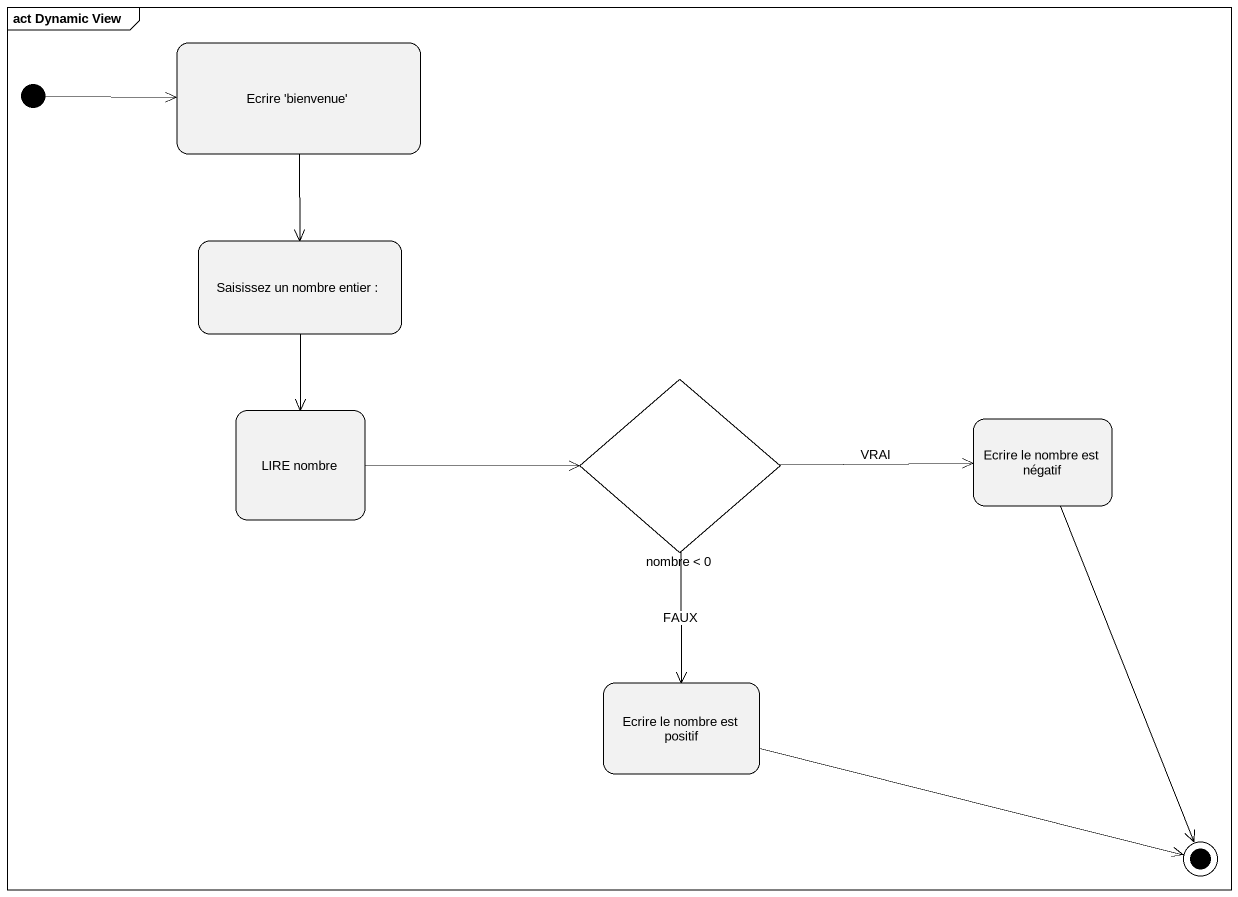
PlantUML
@startuml
mainframe act Dynamic View
hide empty description
state "Ecrire 'bienvenue'" as Ecrire_bienvenue
state "Saisissez un nombre entier :" as Saisissez_un_nombre_entier
state "nombre < 0" as nombre_0 <<choice>>
state "LIRE nombre" as LIRE_nombre
state "Ecrire le nombre est négatif" as Ecrire_le_nombre_est_négatif
state "Ecrire le nombre est positif" as Ecrire_le_nombre_est_positif
[*] -right-> Ecrire_bienvenue
Ecrire_bienvenue --> Saisissez_un_nombre_entier
Saisissez_un_nombre_entier --> LIRE_nombre
nombre_0 -right-> Ecrire_le_nombre_est_négatif : VRAI
nombre_0 --> Ecrire_le_nombre_est_positif : FAUX
LIRE_nombre -right-> nombre_0
Ecrire_le_nombre_est_négatif --> [*]
Ecrire_le_nombre_est_positif -right-> [*]
@enduml
